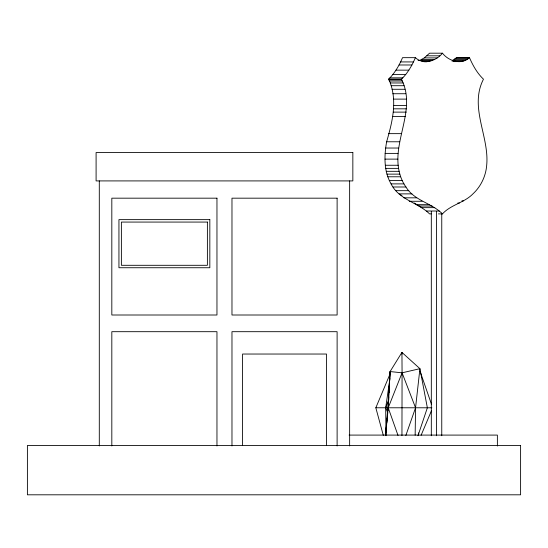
<?xml version="1.0" encoding="UTF-8"?>
<svg xmlns="http://www.w3.org/2000/svg" width="548" height="548" viewBox="0 0 548 548"><rect width="100%" height="100%" fill="white"/><g stroke="black" fill="none" stroke-linecap="round" stroke-linejoin="round"><path stroke-width="0.82" d="M415.151 435.16L415.555 407.767L419.926 368.681L401.937 352.412L390.087 371.558L387.881 407.781L385.47 435.633M431.187 213.891L429.577 213.891C417.816 202.383 398.869 199.767 391.087 183.888C383.696 171.229 384.141 155.748 386.628 141.774C392.108 122.821 397.341 102.291 390.279 82.96C390.087 81.104 387.08 79.015 389.957 77.843C395.389 71.993 399.444 64.993 402.533 57.663L415.398 57.663C423.501 65.219 436.201 61.116 442.442 53.19C448.668 61.129 461.395 65.212 469.485 57.663C472.897 65.527 477.192 73.233 483.466 79.186C469.006 107.271 489.467 136.425 486.693 165.263C485.85 176.086 480.904 186.491 472.931 193.876C464.245 202.849 450.874 204.623 442.442 213.891L438.421 213.891M442.442 213.891C431.673 202.911 414.309 200.794 405.938 186.991C400.163 178.929 397.827 168.928 397.875 159.119C398.019 132.458 414.809 105.189 401.417 79.186L388.553 79.186M388.553 401.869L388.806 396.82M389.018 392.608L389.361 385.874M389.443 384.189L390.087 371.558L402.074 372.818L419.926 368.681L427.358 407.781L417.966 435.776M390.087 371.558L388.217 407.794L385.566 435.633L386.066 430.564M386.224 428.872L386.635 424.652M386.792 422.96L387.203 418.74M387.443 416.206L387.689 413.678M388.011 410.294L388.251 407.767L375.825 407.781L383.299 435.311M389.929 378.606L385.676 407.781L386.025 435.687M418.33 435.393L418.706 432.879M405.842 435.475L415.555 407.767L402.074 372.818L401.937 352.412L401.944 354.083M388.717 399.882L385.676 407.781L387.703 412.459M375.825 407.781L390.573 372.722M421.124 435.228L431.386 410.918M401.417 79.186C407.657 73.213 412.028 65.555 415.398 57.663M419.378 60.581L424.296 57.889L429.577 53.19L442.442 53.19M465.684 60.177L452.819 60.177L456.621 57.663L469.485 57.663M388.251 407.767L387.881 407.781L427.358 407.781M427.591 407.787L431.858 407.781M426.899 55.814L439.763 55.814M424.296 57.889L437.16 57.889M456.121 58.102L468.978 58.102M454.676 59.143L467.54 59.143M421.782 59.458L434.646 59.458M418.028 60.376L419.638 60.376M420.179 60.581L432.242 60.581M452.038 61.102L463.293 61.102M421.905 61.308L429.947 61.308M454.066 61.472L455.676 61.472M453.792 61.609L461.026 61.609M423.864 61.739L427.084 61.739M400.622 61.931L413.48 61.931M399.06 64.986L411.925 64.986M395.999 70.144L408.863 70.144M392.868 74.494L405.732 74.494M389.957 77.843L402.814 77.843M388.642 79.323L401.506 79.323M388.881 79.761L401.746 79.761M389.484 80.994L402.348 80.994M390.279 82.96L403.143 82.96M391.169 85.707L404.034 85.707M392.053 89.283L404.917 89.283M392.848 93.735L405.712 93.735M393.443 99.113L406.308 99.113M393.752 105.456L406.616 105.456M393.697 108.826L406.561 108.826M393.43 112.121L406.294 112.121M392.786 116.423L405.65 116.423M388.505 133.644L401.369 133.644M386.628 141.774L399.492 141.774M385.628 148.035L398.485 148.035M385.134 153.392L397.999 153.392M385.011 159.119L397.875 159.119M385.326 165.263L398.19 165.263M385.696 168.373L398.56 168.373M386.237 171.325L399.102 171.325M386.943 174.127L399.807 174.127M387.792 176.778L400.656 176.778M389.313 180.491L402.177 180.491M391.087 183.888L403.951 183.888M393.08 186.991L405.938 186.991M395.985 190.677L408.849 190.677M411.945 193.876L399.088 193.876L401.958 195.615M403.869 197.828L416.733 197.828M461.909 200.856L463.512 200.856M409.24 201.274L422.104 201.274M457.779 203.048L459.388 203.048M416.343 204.671L429.207 204.671M419.22 206.027L432.084 206.027M434.783 207.651L421.919 207.651L414.185 202.993M426.419 211.014L439.284 211.014M349.103 435.091L497.379 435.091L497.379 446.031M398.026 435.482L388.217 407.794L402.074 372.818L401.951 435.598M420.111 371.414L431.591 404.547M441.757 213.227L441.757 435.729M436.537 211.514L436.537 435.729M431.317 211.514L431.317 435.729M349.638 180.915L349.638 445.949M337.116 445.956L337.116 331.691L231.975 331.691L231.975 445.956M326.512 445.38L326.512 354.035L242.579 354.035L242.579 445.38M216.96 445.956L216.96 331.691L111.819 331.691L111.819 445.956M99.298 180.915L99.298 445.956M352.844 152.556L96.092 152.556L96.092 180.915L352.844 180.915L352.844 152.556M216.96 198.177L111.819 198.177L111.819 315.004L216.96 315.004L216.96 198.177M337.116 198.177L231.975 198.177L231.975 315.004L337.116 315.004L337.116 198.177M209.829 219.632L118.943 219.632L118.943 267.739L209.829 267.739L209.829 219.632M207.391 222.07L121.382 222.07L121.382 265.301L207.391 265.301L207.391 222.07M520.6 445.49L27.4 445.49L27.4 494.81L520.6 494.81L520.6 445.49"/></g></svg>
